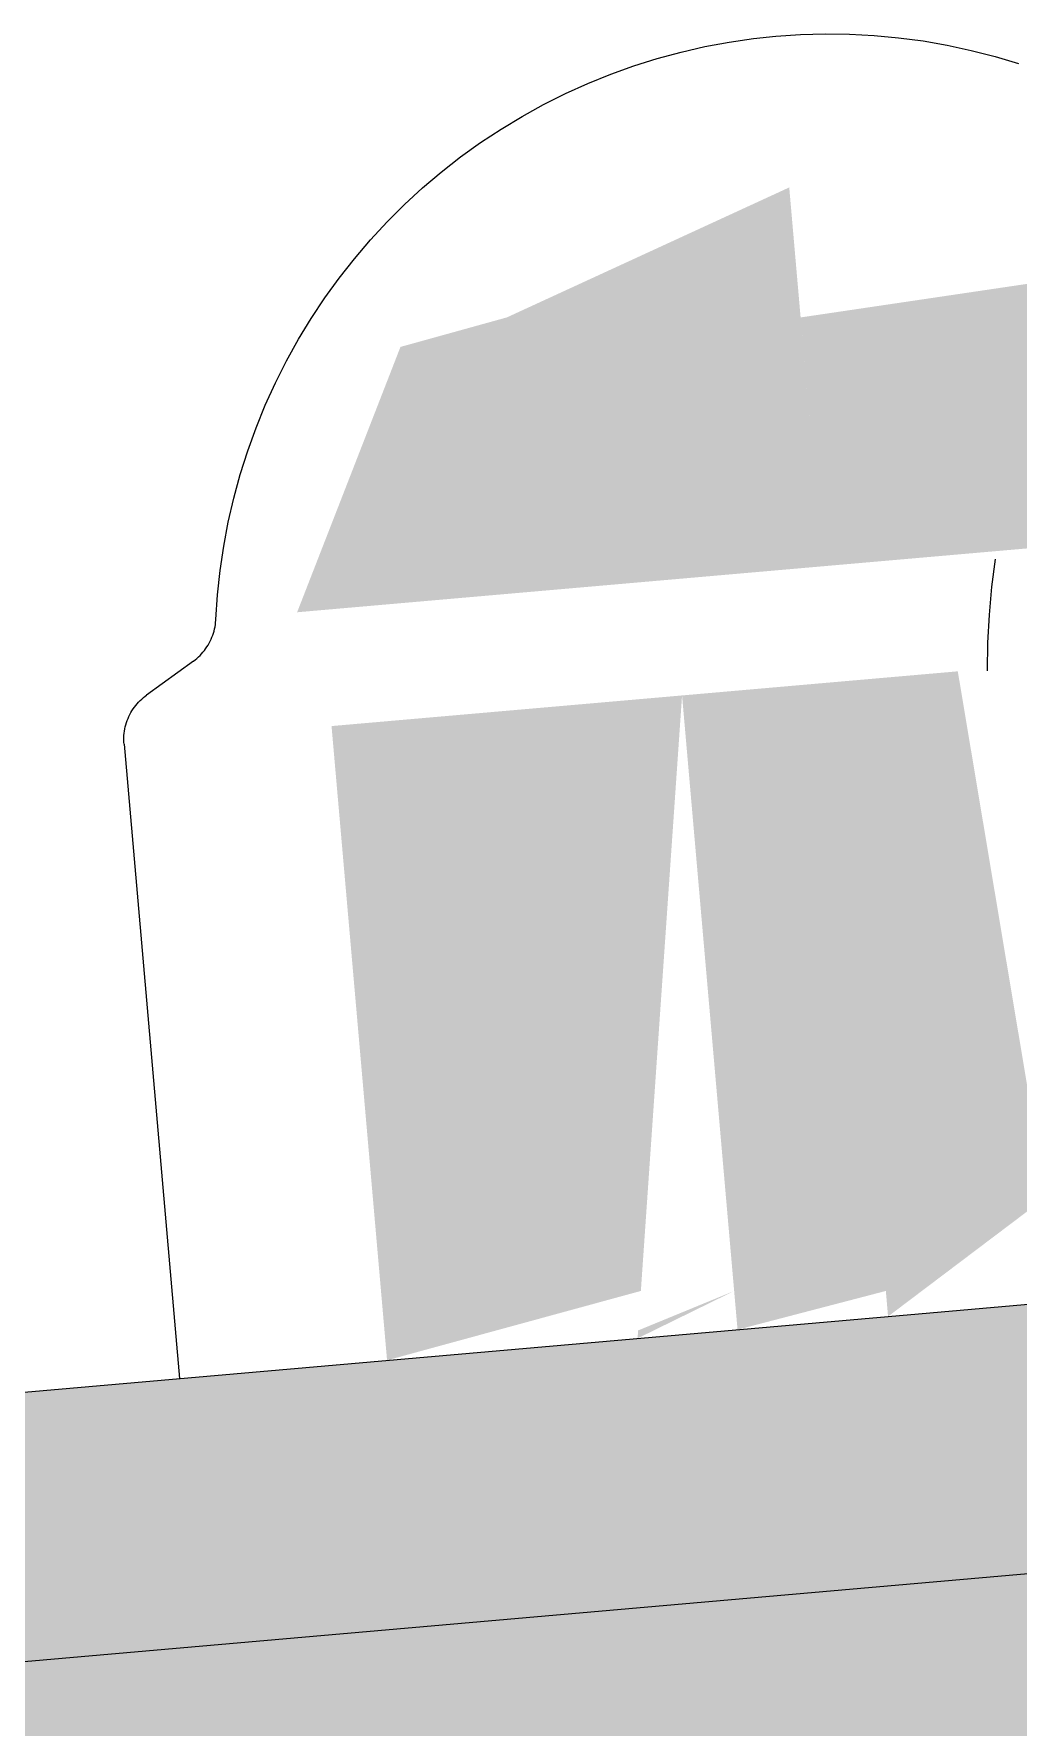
# Model space of a CAD drawing. Header units: metres. Extents: x -4613 to -4328, y -1 to 30.
# Drawn here: x -4567.66938 to -4567.65139, y 16.93829 to 16.96925 of the extents above; entities that cross this region are included whole.
import ezdxf

# ---------------------------------------------------------------- set-up
doc = ezdxf.new("R2010")
doc.units = ezdxf.units.M
doc.layers.add('Q-SPCQ', color=91, linetype='Continuous', lineweight=5)

# ---------------------------------------------------------------- blocks, each defined once
blk = doc.blocks.new('Static Line_Sayfa_Metal Deck_Pan Mount - Up to 15 _ pitch - Max 2 Users-1845519-SOUTH WEST')
at = {"layer": 'Q-SPCQ'}
for points in [[(-4567.664569, 16.958673), (-4567.654968, 16.959513), (-4567.655574, 16.966441), (-4567.661907, 16.963525)], [(-4567.654968, 16.959513), (-4567.645366, 16.960353), (-4567.64826, 16.965117), (-4567.655366, 16.964064)], [(-4567.664569, 16.958673), (-4567.660737, 16.964064), (-4567.66268, 16.963525), (-4567.664242, 16.959513)], [(-4567.653339, 16.940902), (-4567.628435, 16.943081), (-4567.628863, 16.947975), (-4567.653768, 16.945796)], [(-4567.727444, 16.927093), (-4567.723972, 16.928461), (-4567.72308, 16.93179), (-4567.583076, 16.944038), (-4567.579226, 16.940061), (-4567.577963, 16.940171), (-4567.581245, 16.94721), (-4567.725434, 16.934595), (-4567.727078, 16.928461)], [(-4567.658346, 16.945396), (-4567.65658, 16.946263), (-4567.658336, 16.945541)], [(-4567.675256, 16.938985), (-4567.653339, 16.940902), (-4567.653768, 16.945796), (-4567.675684, 16.943879)]]:
    blk.add_hatch(color=256, dxfattribs=at).paths.add_polyline_path(points)
h = blk.add_hatch(color=256, dxfattribs=at)
h.paths.add_polyline_path([(-4567.653768, 16.945796), (-4567.650883, 16.947975), (-4567.652493, 16.957593), (-4567.654782, 16.957393), (-4567.653808, 16.946263)])
h.paths.add_polyline_path([(-4567.649189, 16.946197), (-4567.644731, 16.947975), (-4567.647914, 16.957994), (-4567.650204, 16.957794), (-4567.649195, 16.946263)])
h = blk.add_hatch(color=256, dxfattribs=at)
h.paths.add_polyline_path([(-4567.662925, 16.944995), (-4567.658286, 16.946263), (-4567.657533, 16.957152), (-4567.66394, 16.956592), (-4567.662995, 16.945796)])
h.paths.add_polyline_path([(-4567.656519, 16.945555), (-4567.653808, 16.946263), (-4567.654782, 16.957393), (-4567.657533, 16.957152), (-4567.65654, 16.945796)])
for p, q in [((-4567.666465, 16.95778), (-4567.667324, 16.957156)), ((-4567.666465, 16.95778), (-4567.667324, 16.957156)), ((-4567.666465, 16.95778), (-4567.667324, 16.957156)), ((-4567.666465, 16.95778), (-4567.667324, 16.957156)), ((-4567.667733, 16.95626), (-4567.666718, 16.944663)), ((-4567.667733, 16.95626), (-4567.666718, 16.944663)), ((-4567.667733, 16.95626), (-4567.666718, 16.944663)), ((-4567.667733, 16.95626), (-4567.666718, 16.944663)), ((-4567.653768, 16.945796), (-4567.628863, 16.947975)), ((-4567.581245, 16.94721), (-4567.725434, 16.934595)), ((-4567.675684, 16.943879), (-4567.653768, 16.945796))]:
    blk.add_line(p, q, dxfattribs=at)
at = {"layer": 'Q-SPCQ', "flags": 128}
for points in [[(-4567.666054, 16.958543), (-4567.666024, 16.958991), (-4567.665977, 16.959438), (-4567.665911, 16.959882), (-4567.665828, 16.960323), (-4567.665727, 16.960761), (-4567.665608, 16.961194), (-4567.665473, 16.961622), (-4567.66532, 16.962045), (-4567.665151, 16.962461), (-4567.664965, 16.96287), (-4567.664763, 16.963271), (-4567.664545, 16.963664), (-4567.664312, 16.964047), (-4567.664063, 16.964421), (-4567.6638, 16.964785), (-4567.663522, 16.965138), (-4567.66323, 16.96548), (-4567.662925, 16.96581), (-4567.662608, 16.966127), (-4567.662277, 16.966431), (-4567.661935, 16.966722), (-4567.661581, 16.966999), (-4567.661217, 16.967261), (-4567.660842, 16.967509), (-4567.660458, 16.967741), (-4567.660065, 16.967958), (-4567.659663, 16.96816), (-4567.659254, 16.968344), (-4567.658837, 16.968513), (-4567.658414, 16.968664), (-4567.657986, 16.968799), (-4567.657552, 16.968916), (-4567.657114, 16.969016), (-4567.656673, 16.969098), (-4567.656228, 16.969163), (-4567.655816, 16.969207)], [(-4567.666054, 16.958543), (-4567.666024, 16.958991), (-4567.665977, 16.959438), (-4567.665911, 16.959882), (-4567.665828, 16.960323), (-4567.665727, 16.960761), (-4567.665608, 16.961194), (-4567.665473, 16.961622), (-4567.66532, 16.962045), (-4567.665151, 16.962461), (-4567.664965, 16.96287), (-4567.664763, 16.963271), (-4567.664545, 16.963664), (-4567.664312, 16.964047), (-4567.664063, 16.964421), (-4567.6638, 16.964785), (-4567.663522, 16.965138), (-4567.66323, 16.96548), (-4567.662925, 16.96581), (-4567.662608, 16.966127), (-4567.662277, 16.966431), (-4567.661935, 16.966722), (-4567.661581, 16.966999), (-4567.661217, 16.967261), (-4567.660842, 16.967509), (-4567.660458, 16.967741), (-4567.660065, 16.967958), (-4567.659663, 16.96816), (-4567.659254, 16.968344), (-4567.658837, 16.968513), (-4567.658414, 16.968664), (-4567.657986, 16.968799), (-4567.657552, 16.968916), (-4567.657114, 16.969016), (-4567.656673, 16.969098), (-4567.656228, 16.969163), (-4567.655816, 16.969207)], [(-4567.666054, 16.958543), (-4567.666024, 16.958991), (-4567.665977, 16.959438), (-4567.665911, 16.959882), (-4567.665828, 16.960323), (-4567.665727, 16.960761), (-4567.665608, 16.961194), (-4567.665473, 16.961622), (-4567.66532, 16.962045), (-4567.665151, 16.962461), (-4567.664965, 16.96287), (-4567.664763, 16.963271), (-4567.664545, 16.963664), (-4567.664312, 16.964047), (-4567.664063, 16.964421), (-4567.6638, 16.964785), (-4567.663522, 16.965138), (-4567.66323, 16.96548), (-4567.662925, 16.96581), (-4567.662608, 16.966127), (-4567.662277, 16.966431), (-4567.661935, 16.966722), (-4567.661581, 16.966999), (-4567.661217, 16.967261), (-4567.660842, 16.967509), (-4567.660458, 16.967741), (-4567.660065, 16.967958), (-4567.659663, 16.96816), (-4567.659254, 16.968344), (-4567.658837, 16.968513), (-4567.658414, 16.968664), (-4567.657986, 16.968799), (-4567.657552, 16.968916), (-4567.657114, 16.969016), (-4567.656673, 16.969098), (-4567.656228, 16.969163), (-4567.655816, 16.969207)], [(-4567.666054, 16.958543), (-4567.666024, 16.958991), (-4567.665977, 16.959438), (-4567.665911, 16.959882), (-4567.665828, 16.960323), (-4567.665727, 16.960761), (-4567.665608, 16.961194), (-4567.665473, 16.961622), (-4567.66532, 16.962045), (-4567.665151, 16.962461), (-4567.664965, 16.96287), (-4567.664763, 16.963271), (-4567.664545, 16.963664), (-4567.664312, 16.964047), (-4567.664063, 16.964421), (-4567.6638, 16.964785), (-4567.663522, 16.965138), (-4567.66323, 16.96548), (-4567.662925, 16.96581), (-4567.662608, 16.966127), (-4567.662277, 16.966431), (-4567.661935, 16.966722), (-4567.661581, 16.966999), (-4567.661217, 16.967261), (-4567.660842, 16.967509), (-4567.660458, 16.967741), (-4567.660065, 16.967958), (-4567.659663, 16.96816), (-4567.659254, 16.968344), (-4567.658837, 16.968513), (-4567.658414, 16.968664), (-4567.657986, 16.968799), (-4567.657552, 16.968916), (-4567.657114, 16.969016), (-4567.656673, 16.969098), (-4567.656228, 16.969163), (-4567.655816, 16.969207)], [(-4567.655816, 16.969207), (-4567.655368, 16.969237), (-4567.654919, 16.969249), (-4567.65447, 16.969243), (-4567.654021, 16.96922), (-4567.653574, 16.969178), (-4567.653129, 16.969119), (-4567.652686, 16.969041), (-4567.652247, 16.968947), (-4567.651812, 16.968834), (-4567.651382, 16.968705)], [(-4567.655816, 16.969207), (-4567.655368, 16.969237), (-4567.654919, 16.969249), (-4567.65447, 16.969243), (-4567.654021, 16.96922), (-4567.653574, 16.969178), (-4567.653129, 16.969119), (-4567.652686, 16.969041), (-4567.652247, 16.968947), (-4567.651812, 16.968834), (-4567.651382, 16.968705)], [(-4567.655816, 16.969207), (-4567.655368, 16.969237), (-4567.654919, 16.969249), (-4567.65447, 16.969243), (-4567.654021, 16.96922), (-4567.653574, 16.969178), (-4567.653129, 16.969119), (-4567.652686, 16.969041), (-4567.652247, 16.968947), (-4567.651812, 16.968834), (-4567.651382, 16.968705)], [(-4567.655816, 16.969207), (-4567.655368, 16.969237), (-4567.654919, 16.969249), (-4567.65447, 16.969243), (-4567.654021, 16.96922), (-4567.653574, 16.969178), (-4567.653129, 16.969119), (-4567.652686, 16.969041), (-4567.652247, 16.968947), (-4567.651812, 16.968834), (-4567.651382, 16.968705)], [(-4567.651949, 16.957605), (-4567.651943, 16.958117), (-4567.651916, 16.958628), (-4567.651869, 16.959137), (-4567.651801, 16.959645)], [(-4567.651949, 16.957605), (-4567.651943, 16.958117), (-4567.651916, 16.958628), (-4567.651869, 16.959137), (-4567.651801, 16.959645)], [(-4567.651949, 16.957605), (-4567.651943, 16.958117), (-4567.651916, 16.958628), (-4567.651869, 16.959137), (-4567.651801, 16.959645)], [(-4567.651949, 16.957605), (-4567.651943, 16.958117), (-4567.651916, 16.958628), (-4567.651869, 16.959137), (-4567.651801, 16.959645)], [(-4567.651949, 16.957605), (-4567.651943, 16.958117), (-4567.651916, 16.958628), (-4567.651869, 16.959137), (-4567.651801, 16.959645)], [(-4567.651949, 16.957605), (-4567.651943, 16.958117), (-4567.651916, 16.958628), (-4567.651869, 16.959137), (-4567.651801, 16.959645)], [(-4567.651949, 16.957605), (-4567.651943, 16.958117), (-4567.651916, 16.958628), (-4567.651869, 16.959137), (-4567.651801, 16.959645)], [(-4567.651949, 16.957605), (-4567.651943, 16.958117), (-4567.651916, 16.958628), (-4567.651869, 16.959137), (-4567.651801, 16.959645)], [(-4567.651949, 16.957605), (-4567.651943, 16.958117), (-4567.651916, 16.958628), (-4567.651869, 16.959137), (-4567.651801, 16.959645)], [(-4567.651949, 16.957605), (-4567.651943, 16.958117), (-4567.651916, 16.958628), (-4567.651869, 16.959137), (-4567.651801, 16.959645)], [(-4567.651949, 16.957605), (-4567.651943, 16.958117), (-4567.651916, 16.958628), (-4567.651869, 16.959137), (-4567.651801, 16.959645)], [(-4567.651949, 16.957605), (-4567.651943, 16.958117), (-4567.651916, 16.958628), (-4567.651869, 16.959137), (-4567.651801, 16.959645)], [(-4567.651949, 16.957605), (-4567.651943, 16.958117), (-4567.651916, 16.958628), (-4567.651869, 16.959137), (-4567.651801, 16.959645)], [(-4567.651949, 16.957605), (-4567.651943, 16.958117), (-4567.651916, 16.958628), (-4567.651869, 16.959137), (-4567.651801, 16.959645)], [(-4567.651949, 16.957605), (-4567.651943, 16.958117), (-4567.651916, 16.958628), (-4567.651869, 16.959137), (-4567.651801, 16.959645)], [(-4567.651949, 16.957605), (-4567.651943, 16.958117), (-4567.651916, 16.958628), (-4567.651869, 16.959137), (-4567.651801, 16.959645)], [(-4567.651949, 16.957605), (-4567.651943, 16.958117), (-4567.651916, 16.958628), (-4567.651869, 16.959137), (-4567.651801, 16.959645)], [(-4567.666465, 16.95778), (-4567.666433, 16.957805), (-4567.666403, 16.95783), (-4567.666373, 16.957857), (-4567.666344, 16.957884), (-4567.666316, 16.957913), (-4567.66629, 16.957943), (-4567.666265, 16.957974), (-4567.666241, 16.958006), (-4567.666218, 16.958039), (-4567.666197, 16.958073), (-4567.666177, 16.958108), (-4567.666158, 16.958143), (-4567.666141, 16.958179), (-4567.666125, 16.958216), (-4567.666111, 16.958254), (-4567.666098, 16.958292), (-4567.666087, 16.95833), (-4567.666078, 16.958369), (-4567.66607, 16.958408), (-4567.666063, 16.958447), (-4567.666058, 16.958487), (-4567.666055, 16.958527), (-4567.666054, 16.958543)], [(-4567.666465, 16.95778), (-4567.666433, 16.957805), (-4567.666403, 16.95783), (-4567.666373, 16.957857), (-4567.666344, 16.957884), (-4567.666316, 16.957913), (-4567.66629, 16.957943), (-4567.666265, 16.957974), (-4567.666241, 16.958006), (-4567.666218, 16.958039), (-4567.666197, 16.958073), (-4567.666177, 16.958108), (-4567.666158, 16.958143), (-4567.666141, 16.958179), (-4567.666125, 16.958216), (-4567.666111, 16.958254), (-4567.666098, 16.958292), (-4567.666087, 16.95833), (-4567.666078, 16.958369), (-4567.66607, 16.958408), (-4567.666063, 16.958447), (-4567.666058, 16.958487), (-4567.666055, 16.958527), (-4567.666054, 16.958543)], [(-4567.666465, 16.95778), (-4567.666433, 16.957805), (-4567.666403, 16.95783), (-4567.666373, 16.957857), (-4567.666344, 16.957884), (-4567.666316, 16.957913), (-4567.66629, 16.957943), (-4567.666265, 16.957974), (-4567.666241, 16.958006), (-4567.666218, 16.958039), (-4567.666197, 16.958073), (-4567.666177, 16.958108), (-4567.666158, 16.958143), (-4567.666141, 16.958179), (-4567.666125, 16.958216), (-4567.666111, 16.958254), (-4567.666098, 16.958292), (-4567.666087, 16.95833), (-4567.666078, 16.958369), (-4567.66607, 16.958408), (-4567.666063, 16.958447), (-4567.666058, 16.958487), (-4567.666055, 16.958527), (-4567.666054, 16.958543)], [(-4567.666465, 16.95778), (-4567.666433, 16.957805), (-4567.666403, 16.95783), (-4567.666373, 16.957857), (-4567.666344, 16.957884), (-4567.666316, 16.957913), (-4567.66629, 16.957943), (-4567.666265, 16.957974), (-4567.666241, 16.958006), (-4567.666218, 16.958039), (-4567.666197, 16.958073), (-4567.666177, 16.958108), (-4567.666158, 16.958143), (-4567.666141, 16.958179), (-4567.666125, 16.958216), (-4567.666111, 16.958254), (-4567.666098, 16.958292), (-4567.666087, 16.95833), (-4567.666078, 16.958369), (-4567.66607, 16.958408), (-4567.666063, 16.958447), (-4567.666058, 16.958487), (-4567.666055, 16.958527), (-4567.666054, 16.958543)], [(-4567.667733, 16.95626), (-4567.667735, 16.9563), (-4567.667737, 16.95634), (-4567.667736, 16.95638), (-4567.667734, 16.95642), (-4567.66773, 16.95646), (-4567.667725, 16.956499), (-4567.667718, 16.956539), (-4567.66771, 16.956578), (-4567.6677, 16.956617), (-4567.667688, 16.956655), (-4567.667675, 16.956693), (-4567.66766, 16.95673), (-4567.667644, 16.956767), (-4567.667627, 16.956803), (-4567.667608, 16.956838), (-4567.667588, 16.956872), (-4567.667566, 16.956906), (-4567.667543, 16.956939), (-4567.667519, 16.95697), (-4567.667493, 16.957001), (-4567.667466, 16.957031), (-4567.667438, 16.95706), (-4567.667409, 16.957087), (-4567.667379, 16.957113), (-4567.667348, 16.957138), (-4567.667324, 16.957156)], [(-4567.667733, 16.95626), (-4567.667735, 16.9563), (-4567.667737, 16.95634), (-4567.667736, 16.95638), (-4567.667734, 16.95642), (-4567.66773, 16.95646), (-4567.667725, 16.956499), (-4567.667718, 16.956539), (-4567.66771, 16.956578), (-4567.6677, 16.956617), (-4567.667688, 16.956655), (-4567.667675, 16.956693), (-4567.66766, 16.95673), (-4567.667644, 16.956767), (-4567.667627, 16.956803), (-4567.667608, 16.956838), (-4567.667588, 16.956872), (-4567.667566, 16.956906), (-4567.667543, 16.956939), (-4567.667519, 16.95697), (-4567.667493, 16.957001), (-4567.667466, 16.957031), (-4567.667438, 16.95706), (-4567.667409, 16.957087), (-4567.667379, 16.957113), (-4567.667348, 16.957138), (-4567.667324, 16.957156)], [(-4567.667733, 16.95626), (-4567.667735, 16.9563), (-4567.667737, 16.95634), (-4567.667736, 16.95638), (-4567.667734, 16.95642), (-4567.66773, 16.95646), (-4567.667725, 16.956499), (-4567.667718, 16.956539), (-4567.66771, 16.956578), (-4567.6677, 16.956617), (-4567.667688, 16.956655), (-4567.667675, 16.956693), (-4567.66766, 16.95673), (-4567.667644, 16.956767), (-4567.667627, 16.956803), (-4567.667608, 16.956838), (-4567.667588, 16.956872), (-4567.667566, 16.956906), (-4567.667543, 16.956939), (-4567.667519, 16.95697), (-4567.667493, 16.957001), (-4567.667466, 16.957031), (-4567.667438, 16.95706), (-4567.667409, 16.957087), (-4567.667379, 16.957113), (-4567.667348, 16.957138), (-4567.667324, 16.957156)], [(-4567.667733, 16.95626), (-4567.667735, 16.9563), (-4567.667737, 16.95634), (-4567.667736, 16.95638), (-4567.667734, 16.95642), (-4567.66773, 16.95646), (-4567.667725, 16.956499), (-4567.667718, 16.956539), (-4567.66771, 16.956578), (-4567.6677, 16.956617), (-4567.667688, 16.956655), (-4567.667675, 16.956693), (-4567.66766, 16.95673), (-4567.667644, 16.956767), (-4567.667627, 16.956803), (-4567.667608, 16.956838), (-4567.667588, 16.956872), (-4567.667566, 16.956906), (-4567.667543, 16.956939), (-4567.667519, 16.95697), (-4567.667493, 16.957001), (-4567.667466, 16.957031), (-4567.667438, 16.95706), (-4567.667409, 16.957087), (-4567.667379, 16.957113), (-4567.667348, 16.957138), (-4567.667324, 16.957156)]]:
    blk.add_lwpolyline(points, dxfattribs=at)

msp = doc.modelspace()

# ---------------------------------------------------------------- block references
at = {"layer": 'Q-SPCQ'}
msp.add_blockref('Static Line_Sayfa_Metal Deck_Pan Mount - Up to 15 _ pitch - Max 2 Users-1845519-SOUTH WEST', (0, 0), dxfattribs=at)

doc.saveas('drawing.dxf')
